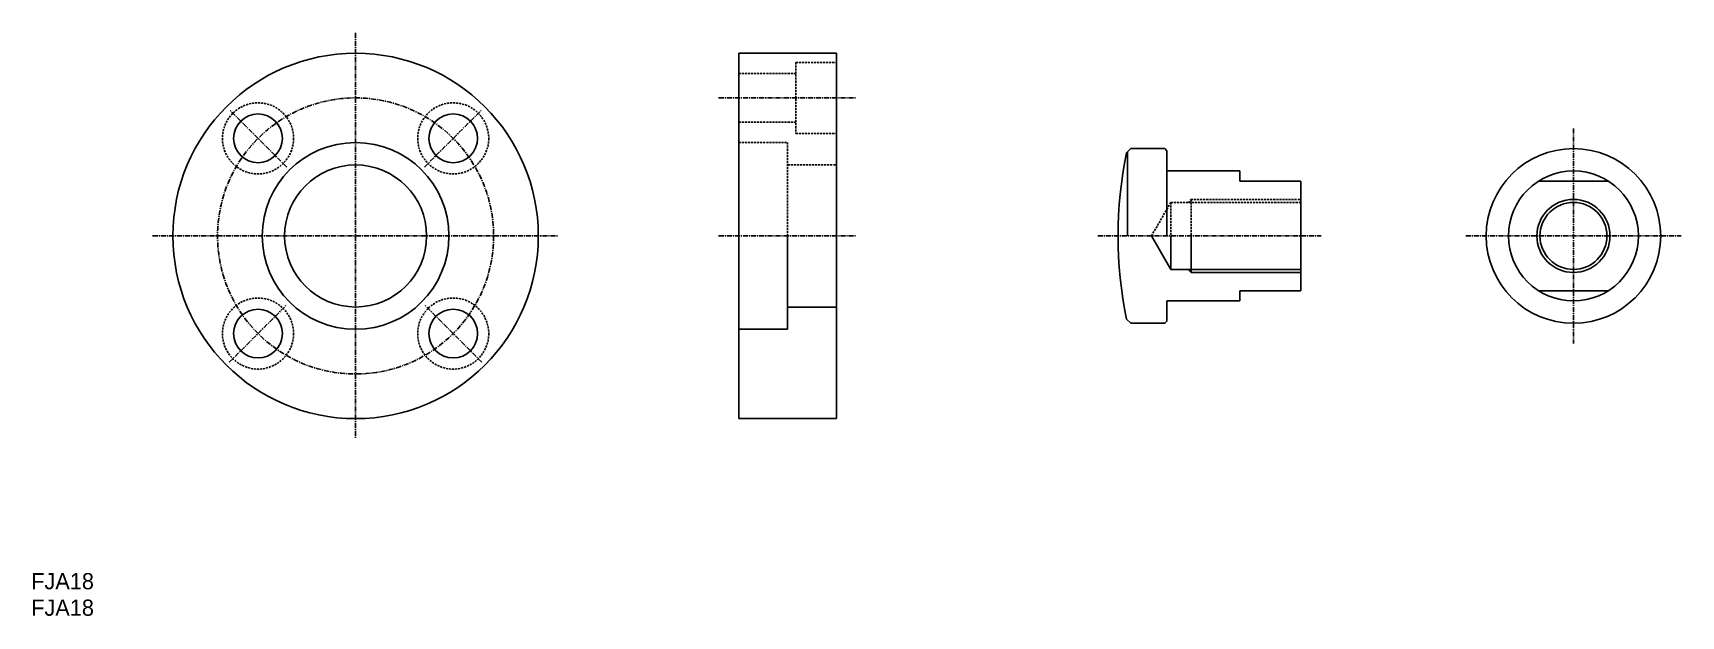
# Model space of a CAD drawing. Extents: x 0 to 406, y 0 to 144.
import ezdxf

# ---------------------------------------------------------------- set-up
doc = ezdxf.new("R2010")
doc.units = 0
doc.linetypes.add('CENTER', pattern=[2, 1.25, -0.25, 0.25, -0.25])
doc.linetypes.add('DASHED', pattern=[0.75, 0.5, -0.25])
doc.layers.get('0').update_dxf_attribs({"linetype": 'CONTINUOUS'})
doc.layers.add('CENTER', color=1, linetype='CENTER')

msp = doc.modelspace()

# ---------------------------------------------------------------- linework, layer by layer
at = {"color": 7, "linetype": 'CONTINUOUS'}
for p, q in [((174.33, 138.56), (174.33, 48.56)), ((174.33, 138.56), (198.33, 138.56)), ((198.33, 138.56), (198.33, 48.56)), ((269.82, 114.06), (270.82, 115.06)), ((270.03, 93.56), (270.03, 114.27)), ((270.82, 115.06), (279.2, 115.06)), ((279.2, 115.06), (279.7, 114.56)), ((279.7, 114.56), (279.7, 93.56)), ((279.9, 109.56), (297.7, 109.56)), ((297.7, 109.56), (297.7, 107.06)), ((297.7, 107.06), (312.7, 107.06)), ((312.7, 107.06), (312.7, 80.06)), ((371.29, 107.06), (388.47, 107.06)), ((186.33, 93.56), (186.33, 70.56)), ((275.93, 93.56), (280.7, 85.31)), ((280.7, 93.56), (280.7, 85.31)), ((285.7, 93.56), (285.7, 84.56)), ((280.7, 85.31), (312.7, 85.31)), ((279.7, 77.36), (279.7, 72.56)), ((279.9, 77.56), (297.7, 77.56)), ((297.7, 80.06), (312.7, 80.06)), ((297.7, 80.06), (297.7, 77.56)), ((371.29, 80.06), (388.47, 80.06)), ((186.33, 76.06), (198.33, 76.06)), ((174.33, 70.56), (186.33, 70.56)), ((269.82, 73.06), (270.82, 72.06)), ((270.82, 72.06), (279.2, 72.06)), ((279.7, 72.56), (279.2, 72.06)), ((174.33, 48.56), (198.33, 48.56))]:
    msp.add_line(p, q, dxfattribs=at)
at = {"color": 3, "linetype": 'DASHED'}
for p, q in [((188.33, 136.31), (188.33, 118.81)), ((188.33, 136.31), (198.33, 136.31)), ((174.33, 133.56), (188.33, 133.56)), ((174.33, 121.56), (188.33, 121.56)), ((188.33, 118.81), (198.33, 118.81)), ((174.33, 116.56), (186.33, 116.56)), ((174.33, 116.06), (174.33, 116.06)), ((186.33, 116.56), (186.33, 93.56)), ((186.33, 111.06), (198.33, 111.06)), ((275.93, 93.56), (280.7, 101.81)), ((280.7, 101.81), (312.7, 101.81)), ((280.7, 101.81), (280.7, 93.56)), ((284.95, 101.81), (285.7, 102.56)), ((285.7, 102.56), (312.7, 102.56)), ((285.7, 102.56), (285.7, 93.56))]:
    msp.add_line(p, q, dxfattribs=at)
msp.add_line((174.33, 93.56), (174.33, 93.56))
at = {"color": 3, "linetype": 'CONTINUOUS'}
for p, q in [((284.95, 85.31), (285.7, 84.56)), ((285.7, 84.56), (312.7, 84.56))]:
    msp.add_line(p, q, dxfattribs=at)
at = {"color": 7, "linetype": 'CONTINUOUS'}
for centre, radius in [((79.91, 93.56), 45), ((55.87, 117.6), 6), ((103.95, 117.6), 6), ((79.91, 93.56), 23), ((379.88, 93.56), 21.5), ((79.91, 93.56), 17.5), ((379.88, 93.56), 16), ((379.88, 93.56), 8.25), ((55.87, 69.52), 6), ((103.95, 69.52), 6)]:
    msp.add_circle(centre, radius, dxfattribs=at)
at = {"color": 3, "linetype": 'DASHED'}
for centre in [(55.87, 117.6), (103.95, 117.6), (55.87, 69.52), (103.95, 69.52)]:
    msp.add_circle(centre, 8.75, dxfattribs=at)
at = {"color": 3, "linetype": 'CONTINUOUS'}
msp.add_circle((379.88, 93.56), 9, dxfattribs=at)
at = {"color": 7, "linetype": 'CONTINUOUS'}
for centre, radius, start, end in [((367.7, 93.56), 100, 168.1705, 191.8295), ((279.9, 109.76), 0.2, 180, 270), ((279.9, 109.76), 0.2, 180, 270), ((279.9, 77.36), 0.2, 90, 180)]:
    msp.add_arc(centre, radius, start, end, dxfattribs=at)
at = {"layer": 'CENTER', "color": 1, "linetype": 'CENTER'}
for p, q in [((79.91, 143.56), (79.91, 43.56)), ((169.33, 127.56), (203.33, 127.56)), ((62.94, 110.53), (48.8, 124.67)), ((96.88, 110.53), (111.02, 124.67)), ((379.88, 120.06), (379.88, 67.06)), ((29.91, 93.56), (129.91, 93.56)), ((169.33, 93.56), (203.33, 93.56)), ((262.7, 93.56), (317.7, 93.56)), ((353.38, 93.56), (406.38, 93.56)), ((48.8, 62.44), (62.94, 76.59)), ((111.02, 62.44), (96.88, 76.59))]:
    msp.add_line(p, q, dxfattribs=at)
msp.add_circle((79.91, 93.56), 34, dxfattribs=at)

# ---------------------------------------------------------------- texts
at = {"color": 7, "linetype": 'CONTINUOUS'}
for p in [(0, 6.53), (0, 0)]:
    msp.add_text('FJA18', height=4, dxfattribs=at).set_placement(p)

doc.saveas('drawing.dxf')
